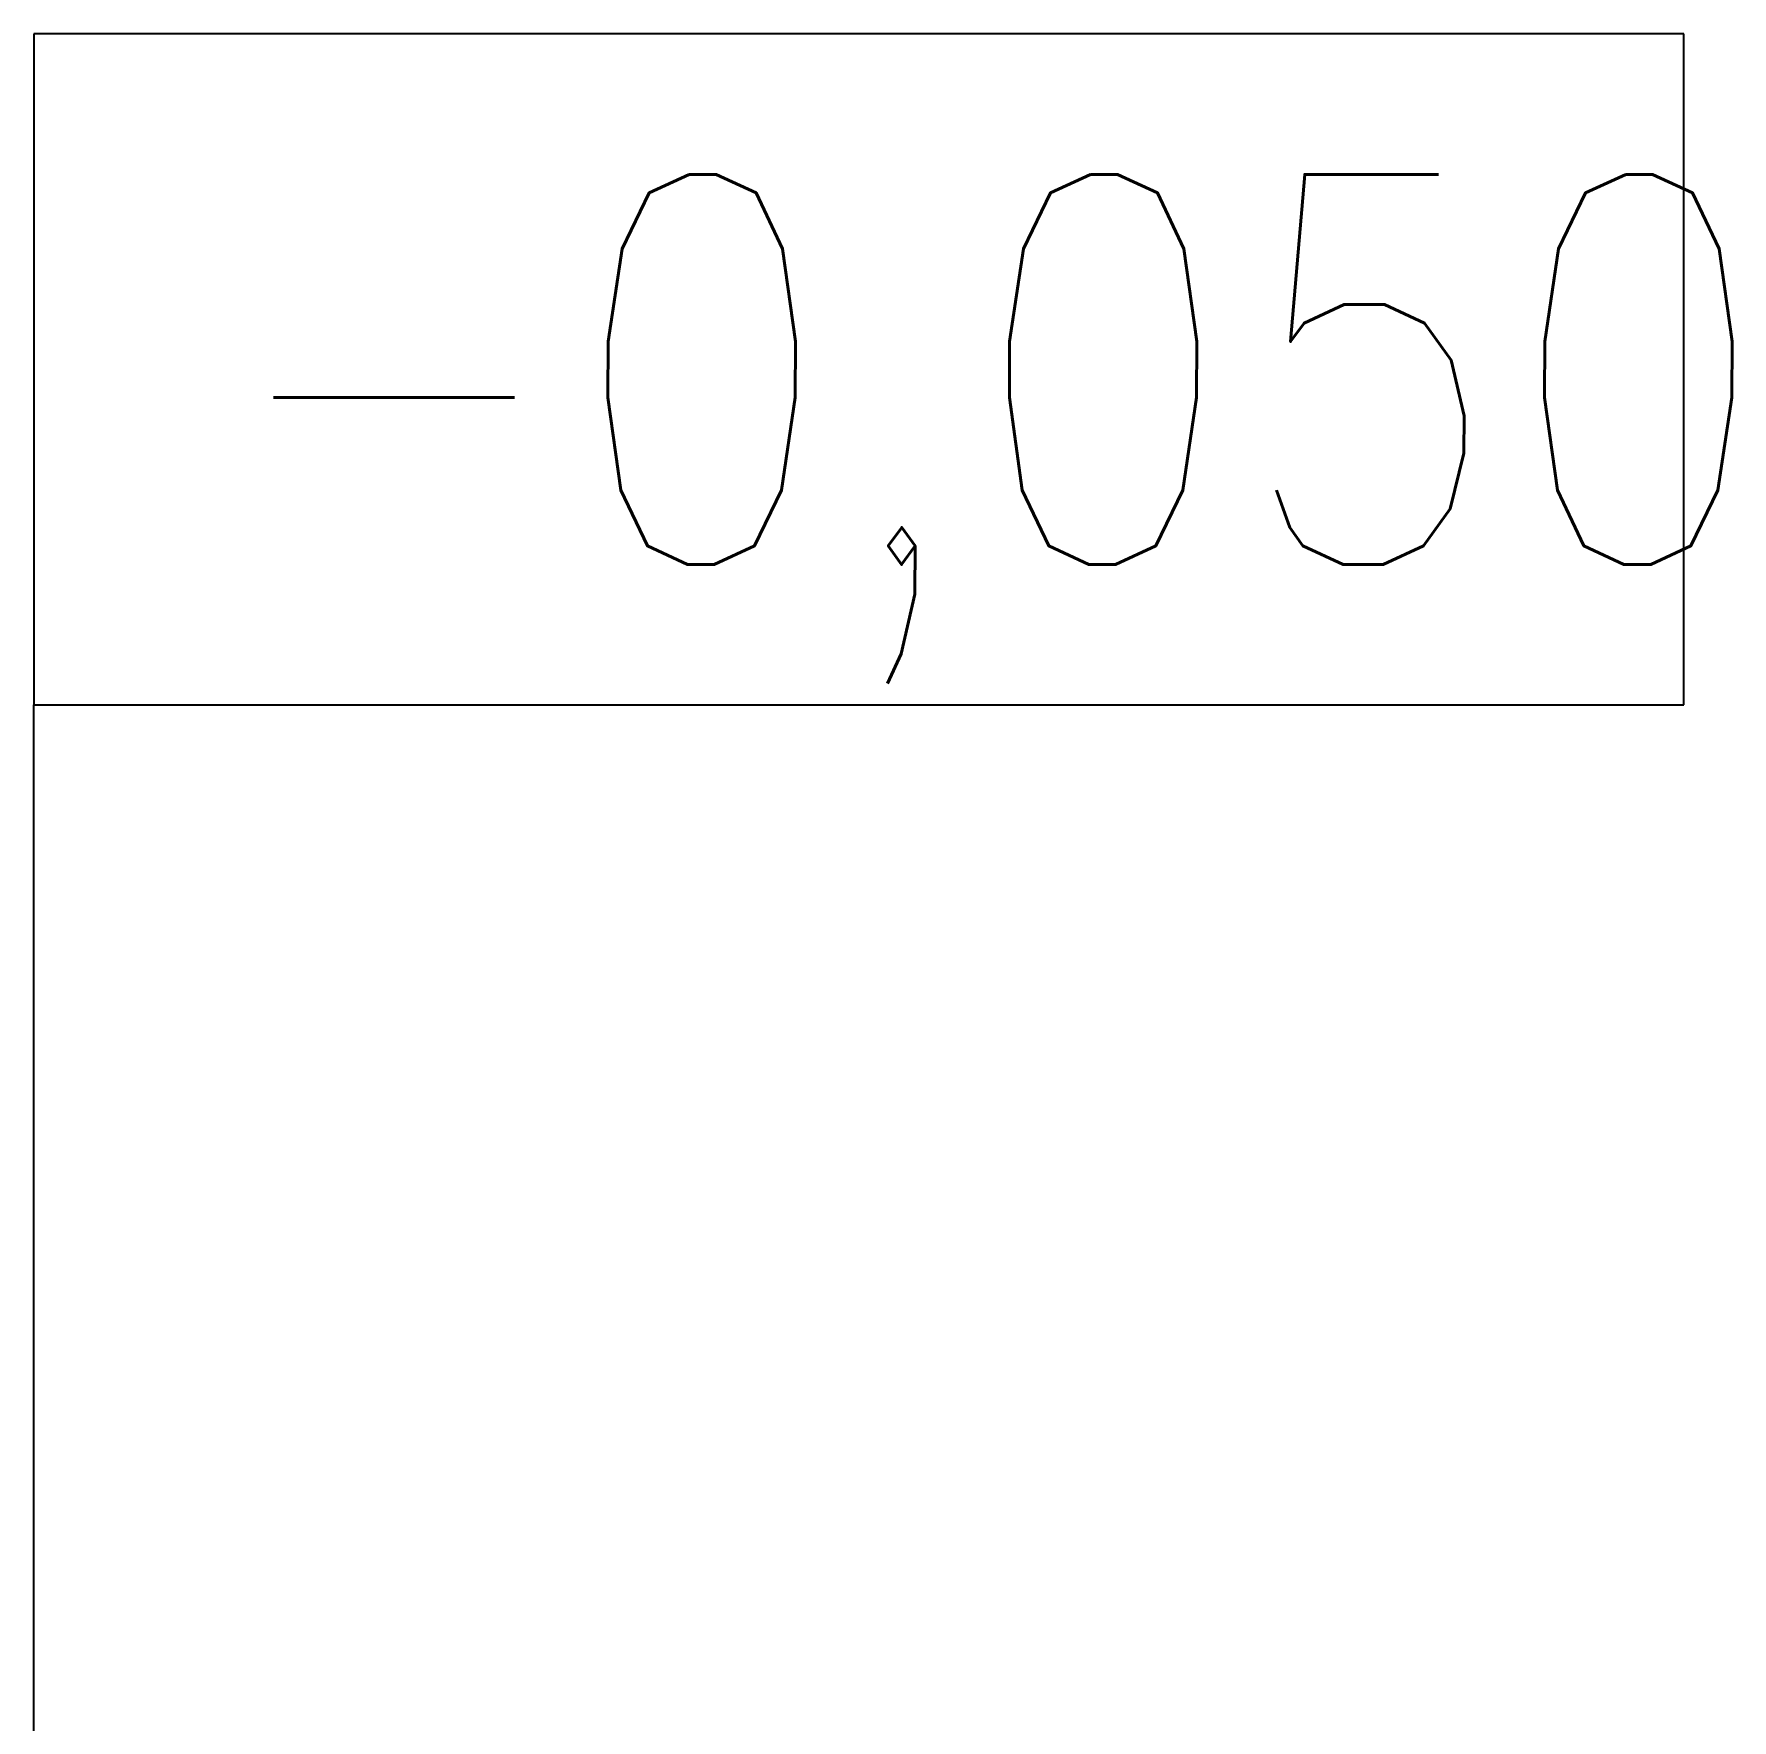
# Model space of a CAD drawing. Header units: inches. Extents: x -19662 to 10260, y -11808 to 5048.
# Drawn here: x -2038 to -1222, y 2533 to 3343 of the extents above; entities that cross this region are included whole.
import ezdxf

# ---------------------------------------------------------------- set-up
doc = ezdxf.new("R2010")
doc.units = ezdxf.units.IN
doc.header["$MEASUREMENT"] = 0
doc.layers.add('mark', color=4, linetype='Continuous', lineweight=15)
doc.styles.add('GOST 2.304', font='CS_Gost2304.shx', dxfattribs={"width": 0.8, "oblique": 15})

msp = doc.modelspace()

# ---------------------------------------------------------------- linework, layer by layer
at = {"layer": 'mark', "linetype": 'Continuous', "lineweight": 25, "ltscale": 75}
for points in [[(-1245.55, 3343.17), (-2038.29, 3343.17)], [(-2038.29, 3343.17), (-2038.29, 3020.67)], [(-1245.55, 3020.67), (-1245.55, 3343.17)], [(-2038.29, 3020.67), (-1245.55, 3020.67)], [(-2038.29, 2368.42), (-2038.29, 3020.67)]]:
    msp.add_lwpolyline(points, dxfattribs=at)

# ---------------------------------------------------------------- texts
at = {"layer": 'mark', "linetype": 'Continuous', "lineweight": 25, "ltscale": 75, "insert": (-1949.26, 3275.67), "char_height": 187.5, "width": 940.3617, "attachment_point": 1, "style": 'GOST 2.304'}
msp.add_mtext('\\Fsimplex.shx;\\W0.8000000000;\\Q0.2617993878;\\T1.0000000000;\\o\\l-0,050', dxfattribs=at)

doc.saveas('drawing.dxf')
